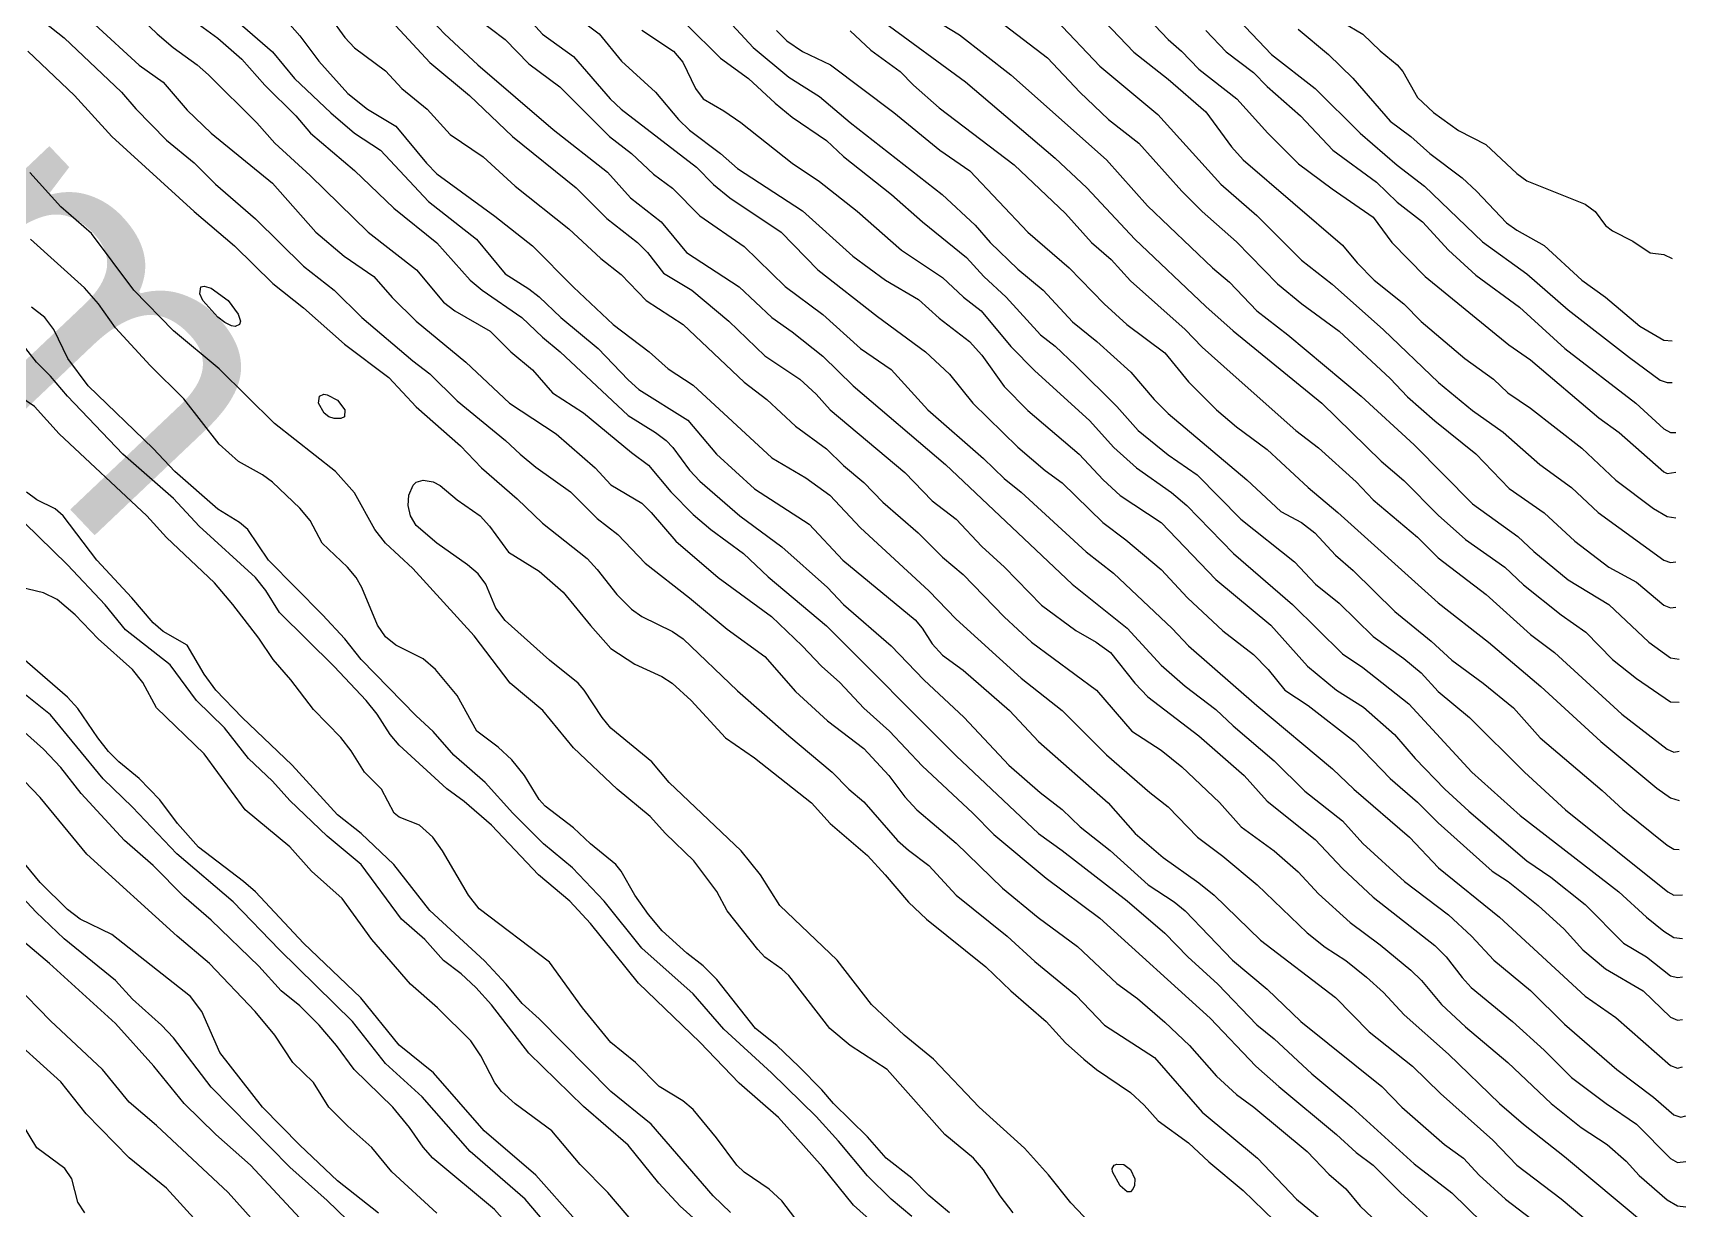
# Model space of a CAD drawing. Extents: x 474277 to 475042, y 254928 to 255625.
# Drawn here: x 474997.3 to 475034.38, y 255173.03 to 255199.44 of the extents above; entities that cross this region are included whole.
import ezdxf

# ---------------------------------------------------------------- set-up
doc = ezdxf.new("R2010")
doc.units = 0
doc.header["$MEASUREMENT"] = 0
doc.layers.add('BaseMapV2_DTM_export_MonNov09090547073261 — entities', color=1, linetype='CONTINUOUS')
doc.styles.get("Standard").update_dxf_attribs({"font": 'romans.shx'})

msp = doc.modelspace()

# ---------------------------------------------------------------- linework, layer by layer
at = {"layer": 'BaseMapV2_DTM_export_MonNov09090547073261 — entities', "color": 15, "linetype": 'Continuous', "true_color": 0xb7484b}
for points in [[(475001.158, 255200.336, 89), (475002.677, 255199.017, 89), (475003.168, 255198.419, 89), (475003.981, 255197.647, 89), (475004.512, 255197.192, 89), (475005.094, 255196.809, 89), (475006.174, 255195.659, 89), (475007.25, 255194.815, 89), (475007.891, 255194.037, 89), (475008.428, 255193.7, 89), (475008.658, 255193.521, 89), (475009.142, 255193.052, 89), (475009.984, 255192.362, 89), (475010.652, 255191.655, 89), (475010.892, 255191.441, 89), (475011.994, 255190.751, 89), (475012.633, 255189.985, 89), (475013.489, 255189.21, 89), (475014.715, 255188.418, 89), (475015.471, 255187.608, 89), (475017.092, 255186.267, 89), (475017.246, 255186.087, 89), (475017.476, 255185.729, 89), (475017.706, 255185.475, 89), (475018.166, 255185.139, 89), (475019.21, 255184.234, 89), (475019.857, 255183.544, 89), (475021.422, 255182.164, 89), (475022.025, 255181.474, 89), (475022.653, 255180.937, 89), (475023.456, 255180.371, 89), (475023.8, 255180.093, 89), (475024.837, 255179.08, 89), (475026.523, 255177.797, 89), (475027.28, 255177.026, 89), (475028.251, 255176.26, 89), (475028.88, 255175.646, 89), (475030.051, 255174.596, 89), (475030.587, 255174.039, 89), (475031.584, 255173.28, 89), (475033.062, 255172.042, 89)], [(475005.514, 255200.506, 88), (475006.535, 255199.416, 88), (475007.278, 255198.72, 88), (475008.969, 255197.269, 88), (475010.191, 255196.317, 88), (475010.703, 255195.735, 88), (475011.391, 255195.199, 88), (475011.96, 255194.509, 88), (475013.145, 255193.742, 88), (475013.878, 255193.052, 88), (475014.332, 255192.732, 88), (475015.022, 255192.186, 88), (475015.703, 255191.518, 88), (475017.771, 255189.755, 88), (475020.617, 255187.071, 88), (475021.846, 255186.087, 88), (475022.613, 255185.257, 88), (475023.15, 255184.784, 88), (475023.84, 255184.259, 88), (475024.223, 255183.889, 88), (475025.143, 255183.106, 88), (475025.833, 255182.427, 88), (475026.677, 255181.762, 88), (475027.137, 255181.254, 88), (475028.068, 255180.4, 88), (475029.054, 255179.649, 88), (475029.57, 255179.173, 88), (475030.071, 255178.637, 88), (475030.894, 255177.955, 88), (475031.661, 255177.2, 88), (475032.832, 255176.183, 88), (475033.654, 255175.564, 88), (475034.114, 255175.167, 88), (475034.268, 255175.115, 88), (475034.383, 255175.141, 88)], [(475021.563, 255200.566, 84.5), (475022.766, 255199.288, 84.5), (475023.065, 255199.032, 84.5), (475023.456, 255198.623, 84.5), (475024.307, 255197.959, 84.5), (475025.004, 255197.192, 84.5), (475025.693, 255196.502, 84.5), (475026.447, 255195.937, 84.5), (475027.367, 255195.305, 84.5), (475027.786, 255194.739, 84.5), (475028.533, 255193.972, 84.5), (475030.411, 255192.438, 84.5), (475030.894, 255192.101, 84.5), (475032.428, 255190.801, 84.5), (475032.888, 255190.471, 84.5), (475033.884, 255189.591, 84.5), (475033.961, 255189.552, 84.5), (475034.153, 255189.587, 84.5)], [(475008.275, 255199.908, 87.5), (475008.735, 255199.407, 87.5), (475009.425, 255198.913, 87.5), (475010.252, 255197.959, 87.5), (475010.499, 255197.729, 87.5), (475012.185, 255196.425, 87.5), (475012.568, 255196.039, 87.5), (475012.936, 255195.735, 87.5), (475014.086, 255194.969, 87.5), (475014.909, 255194.125, 87.5), (475016.249, 255193.074, 87.5), (475017.325, 255192.285, 87.5), (475017.859, 255191.779, 87.5), (475018.386, 255191.135, 87.5), (475019.393, 255190.144, 87.5), (475020.006, 255189.624, 87.5), (475020.389, 255189.341, 87.5), (475021.305, 255188.451, 87.5), (475021.821, 255188.068, 87.5), (475022.613, 255187.401, 87.5), (475023.199, 255186.764, 87.5), (475023.993, 255186.027, 87.5), (475024.683, 255185.494, 87.5), (475025.009, 255185.154, 87.5), (475025.381, 255184.694, 87.5), (475025.91, 255184.351, 87.5), (475026.948, 255183.544, 87.5), (475027.75, 255182.71, 87.5), (475028.364, 255182.183, 87.5), (475028.824, 255181.718, 87.5), (475030.034, 255180.63, 87.5), (475030.392, 255180.4, 87.5), (475031.068, 255179.863, 87.5), (475031.654, 255179.327, 87.5), (475032.066, 255178.867, 87.5), (475032.581, 255178.44, 87.5), (475033.421, 255177.946, 87.5), (475034.038, 255177.353, 87.5), (475034.191, 255177.285, 87.5), (475034.306, 255177.304, 87.5)], [(475009.188, 255200.029, 87.25), (475010.006, 255199.416, 87.25), (475010.506, 255198.802, 87.25), (475011.265, 255198.113, 87.25), (475011.783, 255197.499, 87.25), (475012.032, 255197.255, 87.25), (475012.722, 255196.735, 87.25), (475013.105, 255196.4, 87.25), (475014.562, 255195.448, 87.25), (475015.694, 255194.432, 87.25), (475016.428, 255193.895, 87.25), (475017.169, 255193.459, 87.25), (475017.629, 255193.039, 87.25), (475018.312, 255192.515, 87.25), (475018.589, 255192.208, 87.25), (475019.086, 255191.504, 87.25), (475019.623, 255190.965, 87.25), (475020.773, 255189.99, 87.25), (475021.31, 255189.409, 87.25), (475021.693, 255189.063, 87.25), (475022.613, 255188.457, 87.25), (475023.84, 255187.173, 87.25), (475025.067, 255186.15, 87.25), (475025.894, 255185.231, 87.25), (475026.545, 255184.694, 87.25), (475027.149, 255184.311, 87.25), (475027.846, 255183.697, 87.25), (475028.309, 255183.16, 87.25), (475028.972, 255182.47, 87.25), (475029.514, 255181.975, 87.25), (475030.817, 255180.862, 87.25), (475031.354, 255180.495, 87.25), (475032.121, 255179.886, 87.25), (475032.982, 255179.02, 87.25), (475033.501, 255178.706, 87.25), (475034.038, 255178.284, 87.25), (475034.191, 255178.246, 87.25), (475034.306, 255178.261, 87.25)], [(475018.703, 255199.916, 85.25), (475020.063, 255198.879, 85.25), (475020.788, 255198.112, 85.25), (475021.432, 255197.499, 85.25), (475022.106, 255196.962, 85.25), (475023.071, 255195.889, 85.25), (475023.533, 255195.431, 85.25), (475024.3, 255194.749, 85.25), (475025.22, 255193.811, 85.25), (475025.767, 255193.358, 85.25), (475026.6, 255192.747, 85.25), (475027.75, 255191.688, 85.25), (475028.134, 255191.276, 85.25), (475028.747, 255190.736, 85.25), (475029.667, 255189.994, 85.25), (475030.418, 255189.218, 85.25), (475031.201, 255188.674, 85.25), (475031.891, 255188.037, 85.25), (475032.653, 255187.454, 85.25), (475033.271, 255187.114, 85.25), (475033.884, 255186.603, 85.25), (475034.038, 255186.54, 85.25), (475034.153, 255186.555, 85.25)], [(475021.014, 255200.029, 84.75), (475022, 255199.008, 84.75), (475022.766, 255198.399, 84.75), (475023.61, 255197.665, 84.75), (475024.185, 255196.886, 84.75), (475024.453, 255196.593, 84.75), (475026.677, 255194.677, 84.75), (475027.005, 255194.279, 84.75), (475027.387, 255193.895, 84.75), (475028.052, 255193.358, 84.75), (475028.44, 255192.967, 84.75), (475029.422, 255192.132, 84.75), (475030.063, 255191.672, 84.75), (475030.386, 255191.365, 84.75), (475030.894, 255191.019, 84.75), (475032.044, 255190.125, 84.75), (475032.811, 255189.401, 84.75), (475033.654, 255188.768, 84.75), (475033.961, 255188.587, 84.75), (475034.153, 255188.556, 84.75)], [(474997.54, 255199.696, 90), (474998, 255199.325, 90), (474999.288, 255198.112, 90), (474999.61, 255197.734, 90), (475000.3, 255197.03, 90), (475000.914, 255196.521, 90), (475001.396, 255196.042, 90), (475002.294, 255195.267, 90), (475003.371, 255194.202, 90), (475004.059, 255193.665, 90), (475004.679, 255193.052, 90), (475005.821, 255192.079, 90), (475006.204, 255191.788, 90), (475006.818, 255191.185, 90), (475007.904, 255190.291, 90), (475008.233, 255189.985, 90), (475008.581, 255189.696, 90), (475009.363, 255189.141, 90), (475009.961, 255188.543, 90), (475010.421, 255188.184, 90), (475011.035, 255187.543, 90), (475012.032, 255186.767, 90), (475012.875, 255186.061, 90), (475013.719, 255185.445, 90), (475014.409, 255184.662, 90), (475015.124, 255184.004, 90), (475015.942, 255183.383, 90), (475016.5, 255182.777, 90), (475016.862, 255182.299, 90), (475017.131, 255182.01, 90), (475018.012, 255181.259, 90), (475019.048, 255180.247, 90), (475019.853, 255179.595, 90), (475020.732, 255178.943, 90), (475021.616, 255178.11, 90), (475022.076, 255177.774, 90), (475022.69, 255177.242, 90), (475023.249, 255176.72, 90), (475023.853, 255176.03, 90), (475024.3, 255175.621, 90), (475024.691, 255175.339, 90), (475025.882, 255174.343, 90), (475026.37, 255173.83, 90), (475026.754, 255173.507, 90), (475027.071, 255173.116, 90), (475027.481, 255172.733, 90)], [(474998.69, 255199.628, 89.75), (474999.687, 255198.715, 89.75), (475000.224, 255198.334, 89.75), (475000.76, 255197.708, 89.75), (475001.298, 255197.192, 89.75), (475002.677, 255196.068, 89.75), (475003.649, 255194.969, 89.75), (475004.283, 255194.432, 89.75), (475004.951, 255193.972, 89.75), (475005.361, 255193.506, 89.75), (475005.898, 255192.973, 89.75), (475007.012, 255192.055, 89.75), (475007.99, 255191.135, 89.75), (475009.035, 255190.445, 89.75), (475009.914, 255189.678, 89.75), (475010.268, 255189.296, 89.75), (475010.958, 255188.887, 89.75), (475011.171, 255188.681, 89.75), (475011.725, 255188.034, 89.75), (475012.671, 255187.224, 89.75), (475013.872, 255186.346, 89.75), (475014.56, 255185.691, 89.75), (475014.992, 255185.231, 89.75), (475015.405, 255184.867, 89.75), (475015.942, 255184.288, 89.75), (475016.516, 255183.774, 89.75), (475017.246, 255182.997, 89.75), (475018.383, 255181.934, 89.75), (475018.856, 255181.451, 89.75), (475020.034, 255180.477, 89.75), (475021.233, 255179.58, 89.75), (475023.711, 255177.333, 89.75), (475024.737, 255176.26, 89.75), (475025.247, 255175.8, 89.75), (475026.546, 255174.726, 89.75), (475026.984, 255174.321, 89.75), (475027.367, 255174.033, 89.75), (475027.98, 255173.42, 89.75), (475028.747, 255172.718, 89.75)], [(474999.606, 255199.876, 89.5), (475000.086, 255199.416, 89.5), (475000.45, 255199.109, 89.5), (475000.983, 255198.726, 89.5), (475001.238, 255198.496, 89.5), (475002.323, 255197.422, 89.5), (475002.73, 255196.962, 89.5), (475003.521, 255196.241, 89.5), (475004.824, 255194.969, 89.5), (475005.904, 255194.125, 89.5), (475006.511, 255193.395, 89.5), (475006.762, 255193.205, 89.5), (475007.558, 255192.745, 89.5), (475008.025, 255192.285, 89.5), (475008.505, 255191.877, 89.5), (475008.958, 255191.365, 89.5), (475009.655, 255190.918, 89.5), (475010.728, 255190.024, 89.5), (475011.112, 255189.739, 89.5), (475011.614, 255189.141, 89.5), (475012.108, 255188.632, 89.5), (475012.51, 255188.298, 89.5), (475013.242, 255187.761, 89.5), (475013.795, 255187.238, 89.5), (475015.099, 255186.133, 89.5), (475018.012, 255183.221, 89.5), (475019.859, 255181.474, 89.5), (475020.389, 255181.096, 89.5), (475021.846, 255179.966, 89.5), (475022.69, 255179.244, 89.5), (475023.209, 255178.713, 89.5), (475023.884, 255178.1, 89.5), (475024.76, 255177.183, 89.5), (475025.143, 255176.868, 89.5), (475025.987, 255176.081, 89.5), (475026.884, 255175.339, 89.5), (475028.287, 255174.068, 89.5), (475029.13, 255173.416, 89.5), (475029.821, 255172.745, 89.5)], [(475000.791, 255199.799, 89.25), (475001.45, 255199.323, 89.25), (475001.987, 255198.849, 89.25), (475002.5, 255198.266, 89.25), (475003.2, 255197.576, 89.25), (475003.525, 255197.192, 89.25), (475004.517, 255196.349, 89.25), (475005.395, 255195.505, 89.25), (475006.358, 255194.726, 89.25), (475007.108, 255193.895, 89.25), (475007.378, 255193.665, 89.25), (475008.27, 255193.052, 89.25), (475008.735, 255192.612, 89.25), (475009.131, 255192.285, 89.25), (475010.652, 255190.853, 89.25), (475011.265, 255190.477, 89.25), (475011.503, 255190.291, 89.25), (475011.658, 255190.138, 89.25), (475012.032, 255189.629, 89.25), (475012.262, 255189.381, 89.25), (475013.161, 255188.604, 89.25), (475014.102, 255187.907, 89.25), (475015.124, 255186.994, 89.25), (475015.486, 255186.611, 89.25), (475016.554, 255185.691, 89.25), (475017.286, 255184.924, 89.25), (475018.19, 255184.081, 89.25), (475019.194, 255183.007, 89.25), (475019.898, 255182.394, 89.25), (475020.389, 255182.015, 89.25), (475020.797, 255181.627, 89.25), (475021.463, 255181.096, 89.25), (475022.321, 255180.323, 89.25), (475022.903, 255179.94, 89.25), (475023.15, 255179.741, 89.25), (475024.209, 255178.637, 89.25), (475024.99, 255177.984, 89.25), (475025.744, 255177.256, 89.25), (475027.561, 255175.8, 89.25), (475028.01, 255175.339, 89.25), (475028.967, 255174.496, 89.25), (475029.396, 255174.189, 89.25), (475029.744, 255173.813, 89.25), (475030.332, 255173.269, 89.25), (475031.341, 255172.502, 89.25)], [(475003.061, 255199.627, 88.75), (475003.291, 255199.372, 88.75), (475003.711, 255198.802, 88.75), (475004.364, 255198.079, 88.75), (475004.805, 255197.729, 88.75), (475005.438, 255197.35, 88.75), (475006.128, 255196.513, 88.75), (475006.358, 255196.275, 88.75), (475007.661, 255195.331, 88.75), (475008.505, 255194.665, 88.75), (475009.425, 255193.731, 88.75), (475010.317, 255192.898, 88.75), (475011.126, 255192.285, 88.75), (475011.549, 255191.902, 88.75), (475012.108, 255191.534, 88.75), (475013.873, 255189.908, 88.75), (475014.639, 255189.456, 88.75), (475015.175, 255189.067, 88.75), (475015.866, 255188.332, 88.75), (475017.399, 255186.92, 88.75), (475018.012, 255186.286, 88.75), (475019.469, 255184.96, 88.75), (475020.389, 255184.238, 88.75), (475021.386, 255183.24, 88.75), (475022.353, 255182.394, 88.75), (475022.766, 255182.072, 88.75), (475023.426, 255181.397, 88.75), (475023.993, 255180.97, 88.75), (475024.762, 255180.323, 88.75), (475025.882, 255179.25, 88.75), (475026.293, 255178.925, 88.75), (475026.754, 255178.625, 88.75), (475027.219, 255178.253, 88.75), (475027.597, 255177.912, 88.75), (475028.058, 255177.41, 88.75), (475029.054, 255176.524, 88.75), (475030.203, 255175.416, 88.75), (475030.741, 255174.956, 88.75), (475031.661, 255174.231, 88.75), (475034.114, 255172.182, 88.75)], [(475003.96, 255199.799, 88.5), (475004.3, 255199.339, 88.5), (475004.517, 255199.102, 88.5), (475005.208, 255198.591, 88.5), (475005.579, 255198.189, 88.5), (475006.144, 255197.729, 88.5), (475006.664, 255197.16, 88.5), (475007.402, 255196.655, 88.5), (475008.121, 255195.998, 88.5), (475009.325, 255195.045, 88.5), (475010.038, 255194.379, 88.5), (475010.498, 255194.021, 88.5), (475011.059, 255193.435, 88.5), (475011.889, 255192.898, 88.5), (475013.259, 255191.601, 88.5), (475013.767, 255191.211, 88.5), (475014.409, 255190.615, 88.5), (475015.099, 255190.11, 88.5), (475015.482, 255189.732, 88.5), (475015.942, 255189.355, 88.5), (475016.367, 255188.911, 88.5), (475017.161, 255188.221, 88.5), (475017.706, 255187.674, 88.5), (475018.166, 255187.289, 88.5), (475019.086, 255186.34, 88.5), (475019.699, 255185.773, 88.5), (475021.156, 255184.693, 88.5), (475021.949, 255183.774, 88.5), (475022.613, 255183.347, 88.5), (475023.073, 255182.973, 88.5), (475023.917, 255182.171, 88.5), (475024.405, 255181.627, 88.5), (475025.149, 255181.09, 88.5), (475025.68, 255180.618, 88.5), (475026.14, 255180.123, 88.5), (475026.849, 255179.48, 88.5), (475027.52, 255178.978, 88.5), (475028.21, 255178.41, 88.5), (475028.448, 255178.177, 88.5), (475028.9, 255177.64, 88.5), (475029.437, 255177.138, 88.5), (475030.384, 255176.336, 88.5), (475031.363, 255175.416, 88.5), (475032.035, 255174.879, 88.5), (475032.615, 255174.496, 88.5), (475033.041, 255174.124, 88.5), (475033.334, 255173.806, 88.5), (475033.961, 255173.257, 88.5), (475034.191, 255173.122, 88.5), (475034.383, 255173.099, 88.5)], [(475005.438, 255199.596, 88.25), (475006.204, 255198.777, 88.25), (475007.092, 255198.036, 88.25), (475008.057, 255197.116, 88.25), (475009.484, 255195.965, 88.25), (475010.178, 255195.275, 88.25), (475010.86, 255194.739, 88.25), (475011.088, 255194.509, 88.25), (475011.445, 255194.048, 88.25), (475012.082, 255193.665, 88.25), (475012.914, 255192.975, 88.25), (475013.719, 255192.192, 88.25), (475014.503, 255191.672, 88.25), (475014.869, 255191.334, 88.25), (475015.183, 255190.981, 88.25), (475016.862, 255189.573, 88.25), (475017.476, 255188.94, 88.25), (475018.01, 255188.528, 88.25), (475018.584, 255187.914, 88.25), (475019.096, 255187.454, 88.25), (475019.929, 255186.598, 88.25), (475020.696, 255186.028, 88.25), (475021.152, 255185.767, 88.25), (475021.473, 255185.537, 88.25), (475022.021, 255184.847, 88.25), (475022.312, 255184.541, 88.25), (475023.456, 255183.666, 88.25), (475024.471, 255182.777, 88.25), (475024.99, 255182.199, 88.25), (475026.063, 255181.343, 88.25), (475026.677, 255180.688, 88.25), (475027.367, 255180.048, 88.25), (475028.747, 255178.966, 88.25), (475029.003, 255178.713, 88.25), (475029.361, 255178.245, 88.25), (475029.568, 255178.023, 88.25), (475030.491, 255177.256, 88.25), (475031.201, 255176.612, 88.25), (475031.814, 255176.005, 88.25), (475032.591, 255175.416, 88.25), (475033.271, 255174.959, 88.25), (475034.038, 255174.182, 88.25), (475034.191, 255174.098, 88.25), (475034.383, 255174.115, 88.25)], [(475007.219, 255199.799, 87.75), (475007.891, 255199.289, 87.75), (475008.428, 255198.746, 87.75), (475009.118, 255198.227, 87.75), (475010.235, 255197.116, 87.75), (475010.726, 255196.732, 87.75), (475011.224, 255196.272, 87.75), (475011.648, 255195.959, 87.75), (475012.262, 255195.337, 87.75), (475013.259, 255194.65, 87.75), (475014.179, 255193.748, 87.75), (475015.022, 255193.118, 87.75), (475015.866, 255192.362, 87.75), (475016.556, 255191.884, 87.75), (475017.376, 255190.981, 87.75), (475018.626, 255189.888, 87.75), (475019.086, 255189.445, 87.75), (475019.469, 255189.133, 87.75), (475020.926, 255187.799, 87.75), (475021.54, 255187.318, 87.75), (475022.86, 255186.074, 87.75), (475023.226, 255185.691, 87.75), (475024.76, 255184.346, 87.75), (475026.451, 255182.93, 87.75), (475026.934, 255182.47, 87.75), (475028.179, 255181.397, 87.75), (475028.831, 255180.707, 87.75), (475030.204, 255179.6, 87.75), (475032.121, 255177.83, 87.75), (475032.811, 255177.348, 87.75), (475034.038, 255176.274, 87.75), (475034.191, 255176.212, 87.75), (475034.306, 255176.24, 87.75)], [(475011.955, 255199.638, 86.75), (475012.722, 255198.872, 86.75), (475013.354, 255198.419, 86.75), (475013.949, 255197.86, 86.75), (475014.332, 255197.545, 86.75), (475015.099, 255197.022, 86.75), (475015.482, 255196.669, 86.75), (475016.561, 255195.812, 86.75), (475017.255, 255195.199, 86.75), (475018.242, 255194.397, 86.75), (475018.632, 255193.972, 86.75), (475019.136, 255193.512, 86.75), (475019.901, 255192.668, 86.75), (475020.236, 255192.409, 86.75), (475020.689, 255191.978, 86.75), (475021.614, 255191.058, 86.75), (475022.098, 255190.521, 86.75), (475022.766, 255189.974, 86.75), (475023.416, 255189.525, 86.75), (475024.395, 255188.528, 86.75), (475025.603, 255187.571, 86.75), (475026.075, 255187.071, 86.75), (475026.6, 255186.642, 86.75), (475027.367, 255185.894, 86.75), (475028.057, 255185.402, 86.75), (475028.44, 255185.081, 86.75), (475028.824, 255184.666, 86.75), (475029.524, 255184.081, 86.75), (475030.762, 255182.854, 86.75), (475031.681, 255182.01, 86.75), (475033.976, 255180.17, 86.75), (475034.114, 255180.09, 86.75), (475034.306, 255180.103, 86.75)], [(475012.798, 255199.824, 86.5), (475013.458, 255199.109, 86.5), (475014.255, 255198.447, 86.5), (475014.945, 255198.015, 86.5), (475015.635, 255197.428, 86.5), (475017.699, 255195.812, 86.5), (475018.439, 255195.122, 86.5), (475018.772, 255194.739, 86.5), (475019.393, 255194.136, 86.5), (475019.966, 255193.665, 86.5), (475020.619, 255192.96, 86.5), (475021.164, 255192.515, 86.5), (475021.927, 255191.825, 86.5), (475022.457, 255191.211, 86.5), (475022.766, 255190.9, 86.5), (475024.53, 255189.409, 86.5), (475025.297, 255188.702, 86.5), (475025.759, 255188.451, 86.5), (475026.056, 255188.221, 86.5), (475026.523, 255187.723, 86.5), (475026.919, 255187.378, 86.5), (475027.849, 255186.458, 86.5), (475028.67, 255185.792, 86.5), (475029.13, 255185.364, 86.5), (475029.832, 255184.847, 86.5), (475030.511, 255184.298, 86.5), (475031.114, 255183.621, 86.5), (475032.504, 255182.443, 86.5), (475032.964, 255182.012, 86.5), (475033.961, 255181.216, 86.5), (475034.114, 255181.127, 86.5), (475034.229, 255181.115, 86.5)], [(475016.402, 255199.675, 85.75), (475018.218, 255198.342, 85.75), (475020.236, 255196.631, 85.75), (475020.94, 255195.965, 85.75), (475022.021, 255194.815, 85.75), (475023.61, 255193.303, 85.75), (475024.223, 255192.756, 85.75), (475026.216, 255191.135, 85.75), (475027.547, 255189.831, 85.75), (475028.057, 255189.394, 85.75), (475028.824, 255188.62, 85.75), (475029.437, 255188.074, 85.75), (475030.323, 255187.454, 85.75), (475030.741, 255187.053, 85.75), (475031.584, 255186.381, 85.75), (475032.138, 255185.997, 85.75), (475032.736, 255185.384, 85.75), (475033.271, 255184.956, 85.75), (475034.038, 255184.428, 85.75), (475034.229, 255184.422, 85.75)], [(475017.322, 255199.863, 85.5), (475018.089, 255199.395, 85.5), (475019.239, 255198.501, 85.5), (475021.386, 255196.593, 85.5), (475022.306, 255195.561, 85.5), (475023.763, 255194.166, 85.5), (475024.147, 255193.844, 85.5), (475024.758, 255193.205, 85.5), (475025.454, 255192.668, 85.5), (475027.098, 255191.288, 85.5), (475028.287, 255190.195, 85.5), (475029.591, 255188.875, 85.5), (475030.614, 255188.144, 85.5), (475030.971, 255187.807, 85.5), (475031.737, 255187.167, 85.5), (475032.65, 255186.611, 85.5), (475033.547, 255185.767, 85.5), (475034.038, 255185.417, 85.5), (475034.229, 255185.389, 85.5)], [(475020.258, 255199.723, 85), (475021.233, 255198.693, 85), (475022.536, 255197.607, 85), (475023.952, 255196.042, 85), (475024.76, 255195.34, 85), (475025.757, 255194.342, 85), (475026.447, 255193.798, 85), (475027.597, 255192.78, 85), (475028.835, 255191.595, 85), (475029.591, 255190.968, 85), (475030.281, 255190.482, 85), (475031.105, 255189.755, 85), (475031.814, 255189.238, 85), (475032.413, 255188.681, 85), (475033.884, 255187.612, 85), (475034.038, 255187.559, 85), (475034.153, 255187.574, 85)], [(475024.353, 255199.723, 84), (475025.085, 255198.956, 84), (475026.067, 255198.189, 84), (475027.078, 255197.192, 84), (475027.904, 255196.474, 84), (475028.517, 255196, 84), (475029.821, 255194.749, 84), (475030.817, 255194.035, 84), (475031.737, 255193.224, 84), (475033.118, 255192.157, 84), (475033.808, 255191.651, 84), (475033.961, 255191.595, 84), (475034.076, 255191.594, 84)], [(475026.677, 255199.679, 83.5), (475027.137, 255199.413, 83.5), (475027.52, 255199.038, 83.5), (475027.906, 255198.726, 83.5), (475028.029, 255198.572, 83.5), (475028.364, 255197.992, 83.5), (475028.722, 255197.652, 83.5), (475029.284, 255197.246, 83.5), (475029.897, 255196.935, 83.5), (475030.587, 255196.286, 83.5), (475030.814, 255196.119, 83.5), (475032.121, 255195.593, 83.5), (475032.347, 255195.429, 83.5), (475032.581, 255195.118, 83.5), (475032.734, 255194.998, 83.5), (475033.194, 255194.765, 83.5), (475033.578, 255194.501, 83.5), (475033.884, 255194.464, 83.5), (475034.076, 255194.375, 83.5)], [(475010.958, 255199.503, 87), (475011.667, 255199.032, 87), (475011.878, 255198.782, 87), (475012.161, 255198.189, 87), (475012.338, 255197.959, 87), (475012.798, 255197.693, 87), (475013.182, 255197.427, 87), (475014.332, 255196.514, 87), (475014.945, 255196.107, 87), (475015.789, 255195.443, 87), (475016.786, 255194.565, 87), (475017.706, 255193.951, 87), (475018.175, 255193.512, 87), (475018.575, 255193.205, 87), (475019.239, 255192.405, 87), (475019.776, 255191.86, 87), (475021.003, 255190.745, 87), (475021.55, 255190.138, 87), (475022.054, 255189.678, 87), (475022.843, 255189.127, 87), (475023.189, 255188.835, 87), (475024.23, 255187.761, 87), (475025.56, 255186.611, 87), (475026.677, 255185.506, 87), (475027.137, 255185.203, 87), (475028.164, 255184.387, 87), (475029.577, 255182.854, 87), (475030.664, 255181.879, 87), (475032.879, 255180.17, 87), (475033.501, 255179.597, 87), (475033.884, 255179.285, 87), (475034.114, 255179.143, 87), (475034.306, 255179.123, 87)], [(475013.98, 255199.492, 86.25), (475014.215, 255199.262, 86.25), (475014.562, 255199.022, 86.25), (475015.189, 255198.726, 86.25), (475016.612, 255197.652, 86.25), (475017.643, 255196.809, 86.25), (475018.319, 255196.346, 86.25), (475019.617, 255194.969, 86.25), (475020.543, 255194.166, 86.25), (475021.332, 255193.358, 86.25), (475021.838, 255192.898, 86.25), (475022.69, 255192.26, 86.25), (475023.226, 255191.612, 86.25), (475023.852, 255190.981, 86.25), (475024.3, 255190.598, 86.25), (475024.99, 255190.09, 86.25), (475025.91, 255189.237, 86.25), (475026.573, 255188.681, 86.25), (475028.824, 255186.65, 86.25), (475029.95, 255185.767, 86.25), (475031.124, 255184.773, 86.25), (475032.47, 255183.544, 86.25), (475033.731, 255182.493, 86.25), (475034.038, 255182.28, 86.25), (475034.229, 255182.215, 86.25)], [(475015.635, 255199.486, 86), (475016.096, 255199.049, 86), (475016.758, 255198.572, 86), (475017.057, 255198.266, 86), (475017.629, 255197.757, 86), (475019.316, 255196.479, 86), (475020.466, 255195.386, 86), (475021.049, 255194.739, 86), (475021.486, 255194.355, 86), (475021.923, 255193.88, 86), (475023.15, 255192.782, 86), (475023.533, 255192.387, 86), (475024.223, 255191.77, 86), (475025.634, 255190.521, 86), (475026.14, 255190.131, 86), (475026.984, 255189.365, 86), (475027.367, 255188.964, 86), (475028.364, 255188.122, 86), (475028.824, 255187.66, 86), (475029.902, 255186.841, 86), (475030.894, 255185.941, 86), (475031.431, 255185.537, 86), (475032.946, 255184.157, 86), (475033.961, 255183.366, 86), (475034.114, 255183.301, 86), (475034.229, 255183.324, 86)], [(475023.609, 255199.492, 84.25), (475024.07, 255199.013, 84.25), (475024.683, 255198.553, 84.25), (475024.99, 255198.234, 84.25), (475025.733, 255197.576, 84.25), (475026.461, 255196.809, 84.25), (475027.444, 255196.091, 84.25), (475027.904, 255195.64, 84.25), (475028.472, 255195.199, 84.25), (475029.054, 255194.565, 84.25), (475029.667, 255194.001, 84.25), (475030.652, 255193.282, 84.25), (475031.669, 255192.362, 84.25), (475033.259, 255191.135, 84.25), (475033.884, 255190.558, 84.25), (475034.038, 255190.475, 84.25), (475034.153, 255190.473, 84.25)], [(475025.68, 255199.522, 83.75), (475026.367, 255198.956, 83.75), (475026.907, 255198.426, 83.75), (475027.75, 255197.459, 83.75), (475028.214, 255197.116, 83.75), (475028.638, 255196.732, 83.75), (475029.361, 255196.186, 83.75), (475029.688, 255195.889, 83.75), (475030.357, 255195.174, 83.75), (475030.587, 255195.011, 83.75), (475031.201, 255194.669, 83.75), (475032.044, 255193.888, 83.75), (475032.575, 255193.512, 83.75), (475033.348, 255192.858, 83.75), (475033.884, 255192.543, 83.75), (475034.076, 255192.527, 83.75)], [(474997.184, 255199.032, 90.25), (474998.23, 255198.033, 90.25), (474999.073, 255197.112, 90.25), (475000.916, 255195.429, 90.25), (475001.82, 255194.662, 90.25), (475002.681, 255193.818, 90.25), (475003.367, 255193.274, 90.25), (475004.287, 255192.457, 90.25), (475005.284, 255191.708, 90.25), (475005.898, 255191.046, 90.25), (475006.894, 255190.175, 90.25), (475007.361, 255189.678, 90.25), (475008.166, 255188.988, 90.25), (475008.735, 255188.441, 90.25), (475009.731, 255187.65, 90.25), (475009.961, 255187.403, 90.25), (475010.396, 255186.841, 90.25), (475010.728, 255186.509, 90.25), (475010.958, 255186.344, 90.25), (475011.648, 255186.01, 90.25), (475011.888, 255185.844, 90.25), (475013.105, 255184.678, 90.25), (475014.255, 255183.666, 90.25), (475015.233, 255182.854, 90.25), (475015.6, 255182.47, 90.25), (475015.942, 255182.191, 90.25), (475016.697, 255181.32, 90.25), (475016.939, 255181.101, 90.25), (475017.399, 255180.762, 90.25), (475018.013, 255180.093, 90.25), (475019.154, 255179.173, 90.25), (475019.776, 255178.604, 90.25), (475020.696, 255177.848, 90.25), (475021.337, 255177.18, 90.25), (475022.46, 255176.454, 90.25), (475023.533, 255175.228, 90.25), (475024.769, 255174.189, 90.25), (475025.647, 255173.269, 90.25), (475026.583, 255172.502, 90.25)], [(475019.293, 255172.963, 90.25), (475019.002, 255173.346, 90.25), (475018.626, 255173.929, 90.25), (475018.398, 255174.189, 90.25), (475017.757, 255174.726, 90.25), (475016.462, 255176.183, 90.25), (475015.635, 255176.724, 90.25), (475015.179, 255177.103, 90.25), (475014.255, 255178.288, 90.25), (475014.102, 255178.432, 90.25), (475013.719, 255178.702, 90.25), (475013.565, 255178.874, 90.25), (475012.875, 255179.739, 90.25), (475012.645, 255180.179, 90.25), (475012.125, 255180.86, 90.25), (475011.493, 255181.474, 90.25), (475011.15, 255181.857, 90.25), (475010.406, 255182.47, 90.25), (475009.425, 255183.397, 90.25), (475008.736, 255184.234, 90.25), (475008.01, 255184.847, 90.25), (475007.201, 255185.912, 90.25), (475005.821, 255187.425, 90.25), (475005.212, 255187.991, 90.25), (475004.974, 255188.298, 90.25), (475004.517, 255189.121, 90.25), (475004.091, 255189.601, 90.25), (475002.717, 255190.675, 90.25), (475001.476, 255191.902, 90.25), (475000.454, 255192.755, 90.25), (474999.566, 255193.665, 90.25), (474998.613, 255194.939, 90.25), (474997.923, 255195.537, 90.25), (474997.233, 255196.306, 90.25)], [(475017.859, 255172.965, 90), (475017.399, 255173.352, 90), (475017.016, 255173.742, 90), (475016.442, 255174.189, 90), (475016.019, 255174.673, 90), (475015.257, 255175.416, 90), (475015, 255175.723, 90), (475014.485, 255176.248, 90), (475013.99, 255176.72, 90), (475013.513, 255177.103, 90), (475012.645, 255178.202, 90), (475012.338, 255178.506, 90), (475011.967, 255178.79, 90), (475011.418, 255179.292, 90), (475011.112, 255179.656, 90), (475010.803, 255180.093, 90), (475010.496, 255180.63, 90), (475010.379, 255180.784, 90), (475009.812, 255181.244, 90), (475009.425, 255181.602, 90), (475008.794, 255182.087, 90), (475008.658, 255182.243, 90), (475008.328, 255182.777, 90), (475008.045, 255183.13, 90), (475007.738, 255183.411, 90), (475007.258, 255183.774, 90), (475006.818, 255184.571, 90), (475006.331, 255185.154, 90), (475006.051, 255185.393, 90), (475005.438, 255185.703, 90), (475005.208, 255185.889, 90), (475005.031, 255186.151, 90), (475004.675, 255186.994, 90), (475004.55, 255187.224, 90), (475004.354, 255187.454, 90), (475003.79, 255187.991, 90), (475003.521, 255188.5, 90), (475003.291, 255188.778, 90), (475002.677, 255189.362, 90), (475002.447, 255189.526, 90), (475001.91, 255189.826, 90), (475001.477, 255190.215, 90), (475000.684, 255191.23, 90), (474999.932, 255191.978, 90), (474999.15, 255192.821, 90), (474998.769, 255193.358, 90), (474998.46, 255193.72, 90), (474997.247, 255194.815, 90)], [(475001.937, 255192.898, 90.5), (475001.834, 255192.855, 90.5), (475001.757, 255192.864, 90.5), (475001.604, 255192.938, 90.5), (475001.45, 255193.064, 90.5), (475001.114, 255193.435, 90.5), (475001.048, 255193.588, 90.5), (475001.067, 255193.744, 90.5), (475001.144, 255193.757, 90.5), (475001.297, 255193.709, 90.5), (475001.68, 255193.433, 90.5), (475001.906, 255193.128, 90.5), (475001.954, 255192.975, 90.5), (475001.937, 255192.898, 90.5)], [(475017.016, 255172.887, 89.75), (475016.556, 255173.276, 89.75), (475016.019, 255173.796, 89.75), (475015.372, 255174.573, 89.75), (475014.869, 255175.124, 89.75), (475013.871, 255176.106, 89.75), (475012.798, 255177.087, 89.75), (475012.108, 255177.882, 89.75), (475010.958, 255178.903, 89.75), (475010.115, 255179.96, 89.75), (475009.408, 255180.707, 89.75), (475008.751, 255181.244, 89.75), (475008.069, 255181.934, 89.75), (475007.447, 255182.624, 89.75), (475006.741, 255183.237, 89.75), (475006.281, 255183.762, 89.75), (475005.898, 255184.117, 89.75), (475004.664, 255185.384, 89.75), (475004.294, 255185.844, 89.75), (475003.797, 255186.381, 89.75), (475002.587, 255187.608, 89.75), (475002.118, 255188.298, 89.75), (475001.938, 255188.451, 89.75), (475001.45, 255188.755, 89.75), (475000.481, 255189.601, 89.75), (474999.994, 255190.114, 89.75), (474998.54, 255191.518, 89.75), (474998.082, 255192.132, 89.75), (474997.77, 255192.786, 89.75), (474997.57, 255193.052, 89.75), (474997.272, 255193.282, 89.75)], [(475016.556, 255172.386, 89.5), (475015.712, 255173.137, 89.5), (475015.022, 255173.994, 89.5), (475014.025, 255175.107, 89.5), (475013.141, 255175.876, 89.5), (475012.262, 255176.794, 89.5), (475010.882, 255178.117, 89.5), (475009.808, 255179.455, 89.5), (475009.348, 255179.961, 89.5), (475008.639, 255180.553, 89.5), (475007.584, 255181.665, 89.5), (475006.971, 255182.195, 89.5), (475006.588, 255182.48, 89.5), (475005.514, 255183.459, 89.5), (475005.315, 255183.697, 89.5), (475005.025, 255184.157, 89.5), (475004.775, 255184.464, 89.5), (475004.057, 255185.224, 89.5), (475002.831, 255186.433, 89.5), (475002.524, 255186.93, 89.5), (475002.294, 255187.219, 89.5), (475001.028, 255188.374, 89.5), (475000.454, 255188.994, 89.5), (474999.319, 255189.985, 89.5), (474998.074, 255191.288, 89.5), (474997.693, 255191.74, 89.5), (474997.383, 255192.055, 89.5), (474997.003, 255192.531, 89.5)], [(475015.022, 255172.03, 89.25), (475014.102, 255173.239, 89.25), (475013.819, 255173.499, 89.25), (475013.259, 255173.882, 89.25), (475013.088, 255174.036, 89.25), (475012.638, 255174.649, 89.25), (475012.108, 255175.288, 89.25), (475011.878, 255175.476, 89.25), (475011.349, 255175.8, 89.25), (475010.82, 255176.336, 89.25), (475010.268, 255176.79, 89.25), (475009.627, 255177.563, 89.25), (475008.888, 255178.593, 89.25), (475007.311, 255179.787, 89.25), (475007.072, 255180.093, 89.25), (475006.49, 255181.09, 89.25), (475006.272, 255181.397, 89.25), (475005.974, 255181.664, 89.25), (475005.514, 255181.845, 89.25), (475005.405, 255181.934, 89.25), (475005.122, 255182.47, 89.25), (475004.738, 255182.854, 89.25), (475004.441, 255183.329, 89.25), (475004.211, 255183.628, 89.25), (475003.597, 255184.257, 89.25), (475003.088, 255184.924, 89.25), (475002.691, 255185.384, 89.25), (475002.37, 255185.856, 89.25), (475001.784, 255186.611, 89.25), (475001.374, 255187.102, 89.25), (475000.3, 255188.118, 89.25), (474999.857, 255188.604, 89.25), (474997.889, 255190.445, 89.25), (474997.339, 255191.058, 89.25), (474996.774, 255191.441, 89.25)], [(475004.288, 255190.828, 90.5), (475004.211, 255190.79, 90.5), (475004.057, 255190.788, 90.5), (475003.937, 255190.828, 90.5), (475003.834, 255190.905, 90.5), (475003.708, 255191.135, 90.5), (475003.732, 255191.288, 90.5), (475003.827, 255191.331, 90.5), (475003.904, 255191.322, 90.5), (475004.134, 255191.197, 90.5), (475004.294, 255190.981, 90.5), (475004.288, 255190.828, 90.5)], [(475021.459, 255172.272, 90.5), (475020.583, 255173.193, 90.5), (475020.083, 255173.822, 90.5), (475019.541, 255174.419, 90.5), (475018.53, 255175.339, 90.5), (475017.504, 255176.413, 90.5), (475016.843, 255176.95, 90.5), (475016.109, 255177.64, 90.5), (475015.345, 255178.637, 90.5), (475014.054, 255179.863, 90.5), (475013.62, 255180.553, 90.5), (475013.191, 255181.09, 90.5), (475011.576, 255182.624, 90.5), (475011.182, 255183.084, 90.5), (475010.268, 255183.838, 90.5), (475010.069, 255184.081, 90.5), (475009.67, 255184.694, 90.5), (475009.532, 255184.847, 90.5), (475008.888, 255185.365, 90.5), (475007.891, 255186.255, 90.5), (475007.683, 255186.534, 90.5), (475007.461, 255187.071, 90.5), (475007.288, 255187.301, 90.5), (475007.048, 255187.508, 90.5), (475006.358, 255187.994, 90.5), (475005.898, 255188.386, 90.5), (475005.769, 255188.604, 90.5), (475005.718, 255188.835, 90.5), (475005.731, 255189.065, 90.5), (475005.828, 255189.295, 90.5), (475005.898, 255189.359, 90.5), (475006.051, 255189.407, 90.5), (475006.281, 255189.368, 90.5), (475006.434, 255189.284, 90.5), (475006.818, 255188.961, 90.5), (475007.333, 255188.604, 90.5), (475007.54, 255188.374, 90.5), (475007.968, 255187.788, 90.5), (475008.658, 255187.363, 90.5), (475009.195, 255186.895, 90.5), (475009.808, 255186.143, 90.5), (475010.268, 255185.631, 90.5), (475010.805, 255185.278, 90.5), (475011.409, 255185.001, 90.5), (475011.641, 255184.847, 90.5), (475012.068, 255184.464, 90.5), (475012.834, 255183.621, 90.5), (475013.489, 255183.174, 90.5), (475014.767, 255182.164, 90.5), (475015.187, 255181.704, 90.5), (475016.019, 255180.981, 90.5), (475016.421, 255180.553, 90.5), (475016.939, 255179.936, 90.5), (475017.346, 255179.557, 90.5), (475018.679, 255178.483, 90.5), (475019.239, 255177.945, 90.5), (475020.03, 255177.256, 90.5), (475020.466, 255176.778, 90.5), (475020.877, 255176.413, 90.5), (475021.156, 255176.182, 90.5), (475021.923, 255175.664, 90.5), (475022.23, 255175.384, 90.5), (475022.544, 255175.033, 90.5), (475023.226, 255174.534, 90.5), (475023.676, 255174.113, 90.5), (475024.453, 255173.467, 90.5), (475025.143, 255172.792, 90.5)], [(475012.952, 255172.971, 89), (475012.561, 255173.346, 89), (475011.167, 255174.956, 89), (475010.268, 255175.69, 89), (475008.658, 255177.318, 89), (475008.275, 255177.66, 89), (475007.918, 255178.1, 89), (475007.431, 255178.621, 89), (475006.204, 255179.75, 89), (475005.4, 255180.784, 89), (475004.664, 255181.474, 89), (475004.134, 255181.892, 89), (475003.113, 255183.007, 89), (475001.997, 255184.081, 89), (475001.406, 255184.694, 89), (475001.144, 255185.055, 89), (475000.76, 255185.703, 89), (475000.224, 255186.01, 89), (474999.994, 255186.203, 89), (474999.521, 255186.764, 89), (474998.737, 255187.608, 89), (474997.979, 255188.604, 89), (474997.798, 255188.758, 89), (474997.387, 255188.966, 89), (474997.157, 255189.133, 89)], [(475013.189, 255171.889, 88.75), (475011.823, 255173.116, 88.75), (475011.342, 255173.633, 88.75), (475010.652, 255174.485, 88.75), (475009.655, 255175.351, 88.75), (475008.428, 255176.549, 88.75), (475007.584, 255177.633, 88.75), (475007.235, 255178.023, 88.75), (475006.906, 255178.33, 88.75), (475006.511, 255178.627, 88.75), (475006.093, 255179.097, 88.75), (475005.565, 255179.557, 88.75), (475004.667, 255180.784, 88.75), (475003.904, 255181.415, 88.75), (475003.061, 255182.215, 88.75), (475002.677, 255182.651, 88.75), (475002.136, 255183.16, 88.75), (475001.597, 255183.851, 88.75), (475000.968, 255184.464, 88.75), (475000.377, 255185.262, 88.75), (474999.38, 255186.048, 88.75), (474998.92, 255186.606, 88.75), (474998.077, 255187.504, 88.75), (474997.105, 255188.451, 88.75)], [(475010.805, 255172.712, 88.5), (475010.195, 255173.423, 88.5), (475009.578, 255174.052, 88.5), (475008.942, 255174.803, 88.5), (475008.121, 255175.413, 88.5), (475007.815, 255175.687, 88.5), (475007.661, 255175.88, 88.5), (475007.348, 255176.49, 88.5), (475007.124, 255176.825, 88.5), (475006.374, 255177.563, 88.5), (475005.773, 255178.1, 88.5), (475004.901, 255179.099, 88.5), (475004.239, 255180.017, 88.5), (475003.551, 255180.63, 88.5), (475003.061, 255181.177, 88.5), (475002.064, 255182.01, 88.5), (475001.144, 255183.264, 88.5), (475000.07, 255184.296, 88.5), (474999.764, 255184.861, 88.5), (474999.532, 255185.154, 88.5), (474998.767, 255185.844, 88.5), (474998.251, 255186.381, 88.5), (474997.847, 255186.728, 88.5), (474997.54, 255186.88, 88.5), (474997.003, 255187, 88.5)], [(475009.473, 255172.809, 88.25), (475008.581, 255173.809, 88.25), (475007.421, 255174.803, 88.25), (475006.284, 255176.106, 88.25), (475005.514, 255176.73, 88.25), (475004.658, 255177.793, 88.25), (475003.372, 255179.02, 88.25), (475002.294, 255180.165, 88.25), (475002.027, 255180.4, 88.25), (475001.011, 255181.167, 88.25), (475000.545, 255181.704, 88.25), (475000.147, 255182.231, 88.25), (474999.687, 255182.708, 88.25), (474999.227, 255183.081, 88.25), (474998.997, 255183.317, 88.25), (474998.753, 255183.621, 88.25), (474998.307, 255184.282, 88.25), (474998.077, 255184.533, 88.25), (474996.62, 255185.798, 88.25)], [(475009.195, 255172.268, 88), (475008.342, 255173.269, 88), (475007.109, 255174.343, 88), (475006.029, 255175.57, 88), (475005.208, 255176.315, 88), (475004.468, 255177.256, 88), (475002.829, 255178.867, 88), (475001.791, 255179.94, 88), (475000.53, 255181.02, 88), (474999.533, 255182.071, 88), (474998.877, 255182.7, 88), (474997.693, 255184.138, 88), (474996.911, 255184.771, 88)], [(475008.505, 255172.073, 87.75), (475007.655, 255173.039, 87.75), (475006.271, 255174.189, 87.75), (475006.051, 255174.438, 87.75), (475005.746, 255174.879, 87.75), (475005.376, 255175.339, 87.75), (475004.507, 255176.183, 87.75), (475004.107, 255176.72, 87.75), (475003.718, 255177.18, 87.75), (475003.291, 255177.614, 87.75), (475002.868, 255177.946, 87.75), (475002.37, 255178.503, 87.75), (475001.297, 255179.534, 87.75), (475000.684, 255180.064, 87.75), (474999.994, 255180.757, 87.75), (474999.354, 255181.32, 87.75), (474998.383, 255182.373, 87.75), (474997.923, 255182.956, 87.75), (474997.54, 255183.367, 87.75), (474996.39, 255184.385, 87.75)], [(475006.358, 255172.962, 87.5), (475005.352, 255173.883, 87.5), (475004.901, 255174.435, 87.5), (475004.364, 255174.912, 87.5), (475003.938, 255175.339, 87.5), (475003.597, 255175.888, 87.5), (475003.134, 255176.336, 87.5), (475002.727, 255176.95, 87.5), (475002.288, 255177.486, 87.5), (475001.264, 255178.56, 87.5), (475000.538, 255179.173, 87.5), (474998.512, 255181.014, 87.5), (474997.463, 255182.285, 87.5), (474996.006, 255183.792, 87.5)], [(475005.054, 255172.958, 87.25), (475004.134, 255173.685, 87.25), (475003.291, 255174.481, 87.25), (475002.449, 255175.339, 87.25), (475001.494, 255176.566, 87.25), (475001.089, 255177.486, 87.25), (475000.837, 255177.818, 87.25), (474999.073, 255179.209, 87.25), (474998.362, 255179.557, 87.25), (474998.077, 255179.773, 87.25), (474997.463, 255180.381, 87.25), (474996.942, 255181.014, 87.25)], [(475005.455, 255171.736, 87), (475003.904, 255173.241, 87), (475003.061, 255173.992, 87), (475001.297, 255175.785, 87), (475000.454, 255176.889, 87), (475000.188, 255177.18, 87), (474999.533, 255177.761, 87), (474999.15, 255178.18, 87), (474998, 255179.111, 87), (474997.372, 255179.71, 87), (474996.313, 255180.844, 87)], [(475003.291, 255172.844, 86.75), (475002.181, 255174.036, 86.75), (475001.4, 255174.726, 86.75), (475000.692, 255175.416, 86.75), (475000.011, 255176.26, 86.75), (474999.15, 255177.213, 86.75), (474997.67, 255178.56, 86.75), (474996.543, 255179.507, 86.75)], [(475002.778, 255172.196, 86.5), (475001.682, 255173.423, 86.5), (475000.07, 255174.924, 86.5), (474999.457, 255175.451, 86.5), (474998.863, 255176.183, 86.5), (474997.693, 255177.272, 86.5), (474996.893, 255178.1, 86.5)], [(475001.369, 255172.349, 86.25), (475000.3, 255173.52, 86.25), (474999.457, 255174.198, 86.25), (474998.492, 255175.186, 86.25), (474997.923, 255175.905, 86.25), (474996.606, 255177.103, 86.25)], [(474998.461, 255172.963, 86), (474998.307, 255173.209, 86), (474998.173, 255173.729, 86), (474998.019, 255173.959, 86), (474997.387, 255174.422, 86), (474997.067, 255174.956, 86)], [(475021.978, 255173.499, 90.75), (475021.923, 255173.44, 90.75), (475021.846, 255173.439, 90.75), (475021.693, 255173.572, 90.75), (475021.517, 255173.883, 90.75), (475021.508, 255173.959, 90.75), (475021.555, 255174.036, 90.75), (475021.616, 255174.06, 90.75), (475021.77, 255174.049, 90.75), (475021.923, 255173.937, 90.75), (475022.016, 255173.729, 90.75), (475022.012, 255173.576, 90.75), (475021.978, 255173.499, 90.75)]]:
    msp.add_polyline3d(points, dxfattribs=at)

# ---------------------------------------------------------------- texts
at = {"layer": 'BaseMapV2_DTM_export_MonNov09090547073261 — entities', "color": 250, "true_color": 0x323232, "insert": (474984.399, 255203.086), "char_height": 0.2, "width": 17.61571, "attachment_point": 7, "rotation": 313.4863}
msp.add_mtext('\\fOpen Sans|i0|b0;\\H7.02279;89\\~m', dxfattribs=at)

doc.saveas('drawing.dxf')
